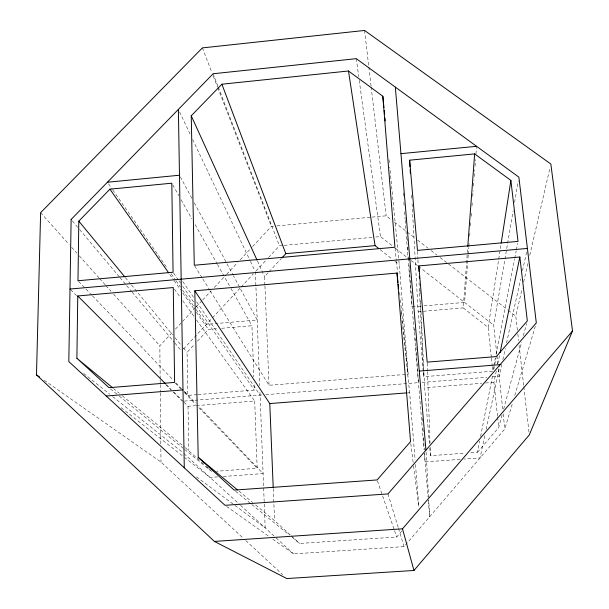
<?xml version="1.0" encoding="UTF-8"?>
<svg xmlns="http://www.w3.org/2000/svg" width="609" height="609" viewBox="0 0 609 609"><rect width="100%" height="100%" fill="white"/><g stroke="black" fill="none" stroke-linecap="round" stroke-linejoin="round"><path stroke-width="0.46" stroke-dasharray="3.04 2.28" d="M491.311 357.255L488.167 327.459L463.236 307.895L467.712 247.429M468.222 255.11L464.591 302.422L421.466 306.076M468.298 254.166L468.808 247.543M468.877 246.599L469.242 241.864M469.676 236.193L469.965 232.402M470.475 225.779L470.841 221.052M471.199 216.324L471.564 211.589M471.998 205.911L472.363 201.183M472.729 196.456L473.163 190.777M473.528 186.042L473.962 180.371M474.251 176.58L474.761 169.957M475.05 166.173L475.56 159.55M475.994 153.879L476.504 147.256M488.167 327.459L498.581 260.02M498.725 259.084L501.04 244.095M497.873 364.228L493.693 325.183L513.136 210.859M514.567 202.424L518.236 180.873M412.08 203.749L418.147 311.709L423.697 376.689L492.78 371.224L493.693 366.549M493.869 365.613L495.323 358.145M496.053 354.408L514.567 259.152M514.75 258.216L516.204 250.748M516.379 249.812L517.65 243.273M470.909 452.746L477.494 452.266L479.686 441.122M480.6 436.478L492.841 374.231M493.754 369.587L496.129 357.513M497.53 416.221L493.952 382.338L496.449 370.264M497.789 363.771L499.707 354.484M484.802 435.755L480.037 457.922L463.929 459.087M486.195 429.292L499.707 366.496M501.831 364.266L499.167 376.309L490.717 376.979M502.851 359.63L505.303 348.515M506.536 342.951L520.649 279.013M522.492 270.678L526.785 251.22M517.391 330.238L515.777 316.094L522.157 288.445M523.641 281.99L527.889 263.56M529.807 255.262L549.988 167.711M477.494 452.266L498.718 427.518L502.174 414.653M503.651 409.134L521.654 342.052M523.375 335.62L526.579 323.668M272.771 539.132L293.568 553.87L404.087 546.623L504.808 428.987L512.618 402.694M514.772 395.439L536.034 323.821M292.259 537.458L299.613 543.456L396.71 537.009L402.184 530.637M264.907 285.103L264.565 276.593L268.424 272.429M269.071 271.728L281.305 258.536M183.515 348.98L240.547 287.631M241.187 286.938L253.413 273.784M255.978 271.028L266.125 260.112M268.5 257.561L279.44 245.792L283.215 245.45M197.194 394.617L187.831 395.355L187.07 352.352L194.811 344.016M197.392 341.238L208.362 329.416L217.839 328.616M160.167 378.882L159.84 345.79L172.811 331.905M175.407 329.134L181.893 322.191M182.54 321.499L195.519 307.614M196.167 306.921L202.005 300.679M202.652 299.978L211.087 290.957M214.33 287.486L226.008 274.994M226.655 274.301L237.677 262.502M240.273 259.723L251.951 247.231M252.598 246.538L271.408 226.411L276.113 225.977M277.057 225.893L371.132 217.192M372.076 217.108L386.182 215.807L391.427 219.864M284.159 245.358L371.985 237.388M375.761 237.046L380.48 236.619L392.402 245.937M420.522 306.16L412.087 306.875L409.75 274.72M221.623 328.297L251.936 325.739L253.816 376.849M418.147 311.709L463.236 307.895M210.341 291.033L269.026 385.276L408.152 374.223L399.276 264.687L389.752 167.209M198.131 394.541L254.303 390.095L254.022 382.521M184.314 401.095L261.984 394.982M265.775 394.678L418.444 382.665L416.594 356.204M422.197 382.368L486.964 377.276M183.994 402.237L188.029 406.272L195.542 405.685M196.479 405.609L254.707 401.057L257.181 468.291L216.515 471.244M429.406 443.421L424.648 387.758L481.78 383.289M485.525 382.992L493.952 382.338M407.756 392.805L409.651 392.66L415.087 459.757M429.809 448.14L430.456 455.692L465.261 453.157M217.619 476.885L210.036 477.433L184.649 457.519M223.305 476.474L263.096 473.596L198.755 406.363M460.138 459.361L425.082 461.896L424.542 453.378M44.267 380.298L160.997 462.079L243.014 538.013M226.548 506.399L269.688 536.955M196.486 476.893L265.181 527.889L259.936 391.328M394.426 222.178L406.409 231.458M407.162 232.037L414.653 237.83M417.645 240.152L428.135 248.266M431.134 250.588L437.125 255.224M440.117 257.546L507.541 309.715M508.287 310.301L515.777 316.094M395.355 248.259L408.038 258.178L424.062 449.701M410.984 260.477L417.721 265.752M418.429 266.3L493.693 325.183M121.161 407.726L183.903 456.933M380.191 249.675L391.93 258.916M394.868 261.223L399.276 264.687M83.677 373.454L109.689 394.213M112.657 396.581L182.51 452.327M235.622 491.303L251.068 503.887M251.806 504.488L289.321 535.06M110.457 388.885L118.534 395.477M119.273 396.078L183.888 448.818M184.618 449.419L211.787 471.594L209.702 469.684M113.472 388.458L119.318 393.292M122.249 395.705L184.428 447.014M185.159 447.615L200.65 461.432M238.941 491.113L252.758 502.577M255.666 504.99L274.583 520.68L290.577 535.227M291.269 535.859L299.613 543.456M201.351 462.064L203.436 463.967M206.223 466.509L209.001 469.052M183.941 453.553L239.809 504.671M240.509 505.31L275.565 537.397M276.113 537.892L293.568 553.87M245.792 540.586L282.637 574.69M166.516 384.751L171.22 389.463M173.908 392.15L183.324 401.567M70.667 289.709L76.726 295.761M165.587 384.446L172.317 391.161M172.994 391.838L181.741 400.57M175.263 383.099L181.162 389.227M184.436 392.638L195.58 404.224M198.854 407.634L257.181 468.291M78.637 281.427L91.792 295.159M92.446 295.845L173.359 380.26M175.993 383L181.916 389.181M184.542 391.922L187.831 395.355M184.306 391.275L195.474 402.937M40.628 212.67L69.16 244.536M71.695 247.368L76.772 253.032M79.307 255.864L98.962 277.811M99.594 278.519L105.304 284.898M105.936 285.606L111.013 291.269M113.548 294.101L159.84 345.79M72.349 220.907L79.063 228.908M79.68 229.631L119.349 276.889M119.958 277.613L126.063 284.883M126.672 285.613L131.552 291.429M132.168 292.153L174.281 342.311M174.89 343.042L180.995 350.312M125.378 277.597L130.821 284.197M131.43 284.928L172.553 334.767M174.973 337.698L181.025 345.029M183.438 347.96L187.07 352.352M174.38 289.1L180.477 297.595M182.692 300.679L194.324 316.893M196.54 319.984L254.707 401.057M169.751 274.408L173.557 279.836M174.098 280.604L180.629 289.907M182.799 293.005L194.225 309.273M196.395 312.371L208.362 329.416M108.478 183.796L112.269 189.232M112.81 190.008L167.467 268.424M171.258 273.86L175.582 280.071M176.123 280.848L180.454 287.06M182.616 290.166L193.982 306.472M196.151 309.578L206.428 324.331L257.204 320.022L233.384 275.664M173.595 273.022L178.437 280.049M178.977 280.825L180.591 283.17M182.746 286.291L194.043 302.681M196.197 305.802L254.303 390.095M182.776 281.525L193.974 297.976M196.638 301.889L260.081 395.127M194.789 266.064L202.317 278.146M202.82 278.952L209.839 290.227M172.735 184.854L178.795 195.626M181.124 199.767L191.843 218.829M195.101 224.63L216.994 263.583M217.459 264.413L230.507 287.615M230.971 288.445L251.936 325.739M180.371 176.899L192.048 198.663M194.294 202.85L232.935 274.826M179.609 111.98L190.198 134.307M192.642 139.461L250.055 260.545M250.459 261.406L254.943 270.853M257.47 261.033L264.565 276.593M202.378 47.905L211.947 72.654M213.317 76.186L217.413 86.79M217.756 87.673L271.408 226.411M213.135 73.75L217.915 86.166M218.258 87.049L279.44 245.792M377.428 480.828L382.33 495.102M382.635 495.992L394.259 529.876M394.563 530.766L396.71 537.009M387.971 493.914L398.256 527.539M398.53 528.452L404.087 546.623M356.288 58.662L358.724 76.551M359.234 80.312L380.48 236.619M410.763 443.489L413.465 464.987M413.587 465.923L418.756 507.053M364.578 30.45L368.749 66.206M368.856 67.142L371.048 85.96M371.163 86.904L386.182 215.807M517.817 334.006L518.571 340.606M519.112 345.326L523.725 385.862M523.831 386.806L529.092 433.007M498.375 368.879L502.798 410.177M503.194 413.884L504.808 428.987M401.186 312.623L401.483 315.447M401.986 320.151L402.579 325.807M402.678 326.744L409.651 392.66M491.41 358.183L492.194 365.636M492.293 366.565L492.78 371.224M497.629 417.165L498.718 427.518M395.035 248.175L396.307 260.408M396.406 261.345L397.578 272.634M399.633 292.389L400.029 296.149M400.418 299.91L408.152 374.223M389.014 159.642L389.387 163.425M424.374 453.401L428.02 496.906M428.333 500.659L429.68 516.736L428.736 499.852M415.475 464.484L418.923 507.015M403.173 192.946L403.455 196.722M403.874 202.394L404.224 207.121M404.574 211.841L405.13 219.4M405.206 220.351L408 258.147M407.132 238.781L407.269 240.677M407.756 247.292L408.03 251.075M408.441 256.754L408.647 259.586M409.058 265.265L409.682 273.776M414.691 328.799L414.889 331.639M415.346 338.254L415.612 342.03M415.939 346.757L416.533 355.26M422.303 418.383L422.486 421.215M422.966 428.789L423.27 433.517M423.514 437.3L424.298 449.594M411.608 195.223L411.821 199.014M426.056 452.015L428.683 498.916M417.515 251.342L417.896 258.939M417.941 259.891L418.17 264.641M419.061 282.683L423.422 370.988M423.468 371.939L423.697 376.689M419.997 290.47L420.218 295.198M420.492 300.861L423.742 368.871M423.925 372.647L424.648 387.758M264.953 286.047L269.026 385.276M273.266 488.57L274.583 520.68M255.346 271.705L259.723 385.634M427.206 363.078L427.472 370.637M427.503 371.581L430.023 443.405M430.152 447.181L430.456 455.692M188.029 406.272L188.82 450.63M160.175 379.826L160.213 383.609M160.22 384.553L160.296 392.112M160.312 393.064L160.814 444.113M160.86 448.841L160.997 462.079"/><path stroke-width="0.91" d="M76.894 358.282L77.762 295.974L173.276 287.555L174.608 382.414L108.988 387.682L76.894 358.282L112.741 387.857M78.812 221.166L77.975 280.741L173.063 272.246L171.807 183.195L109.924 189.178L78.812 221.166L124.776 276.867M36.487 374.839L40.628 212.67L202.378 47.905L364.578 30.45L550.841 164.027L572.513 330.961L529.305 434.895L413.968 570.473L286.809 578.55L214.391 541.424L36.487 374.839L39.6 377.024M467.781 246.485L474.639 153.894L409.636 160.182L410.009 166.813M501.184 243.158L510.875 180.401L474.639 153.894M500.088 352.626L519.842 257.013L418.817 265.912L419.091 271.584M214.391 541.424L402.503 528.825L572.513 330.961M281.944 257.835L285.811 253.671L375.053 245.633L378.722 248.518M382.825 96.23L394.936 247.239L194.286 265.258L191.241 115.801L221.904 84.217L348.477 70.994L382.825 96.23L383.929 107.587M107.397 182.243L179.472 175.232M400.943 153.666L476.573 146.305M69.997 289.039L527.402 248.442M397.007 273.076L410.527 441.616L377.123 479.938L234.153 490.1L198.207 457.329L194.811 290.805L397.007 273.076L398.004 282.492M106.225 396.017L182.997 389.905M419.281 371.087L500.103 364.646M194.811 290.805L269.772 403.561L406.812 392.881M198.207 457.329L237.487 489.91M77.762 295.974L165.168 383.404M109.924 189.178L168.663 272.855M191.241 115.801L257.074 260.172M221.904 84.217L285.811 253.671M402.503 528.825L413.968 570.473M348.477 70.994L375.053 245.633M510.875 180.401L518.015 241.408L417.469 250.398L409.636 160.182M519.842 257.013L527.325 320.913L496.312 356.585L427.175 362.134L418.817 265.912M398.202 284.373L398.598 288.141M384.21 110.427L384.576 114.21M384.949 118.001L385.223 120.841M395.332 87.102L425.95 450.135M410.169 169.652L410.382 173.443M419.312 276.303L419.403 278.191M269.772 403.561L273.22 487.626M178.384 109.399L184.276 467.826M71.131 219.453L68.817 361.594L225.01 505.303L387.971 493.914L536.308 322.915L518.868 177.128L356.288 58.662L213.135 73.75L71.131 219.453"/></g></svg>
